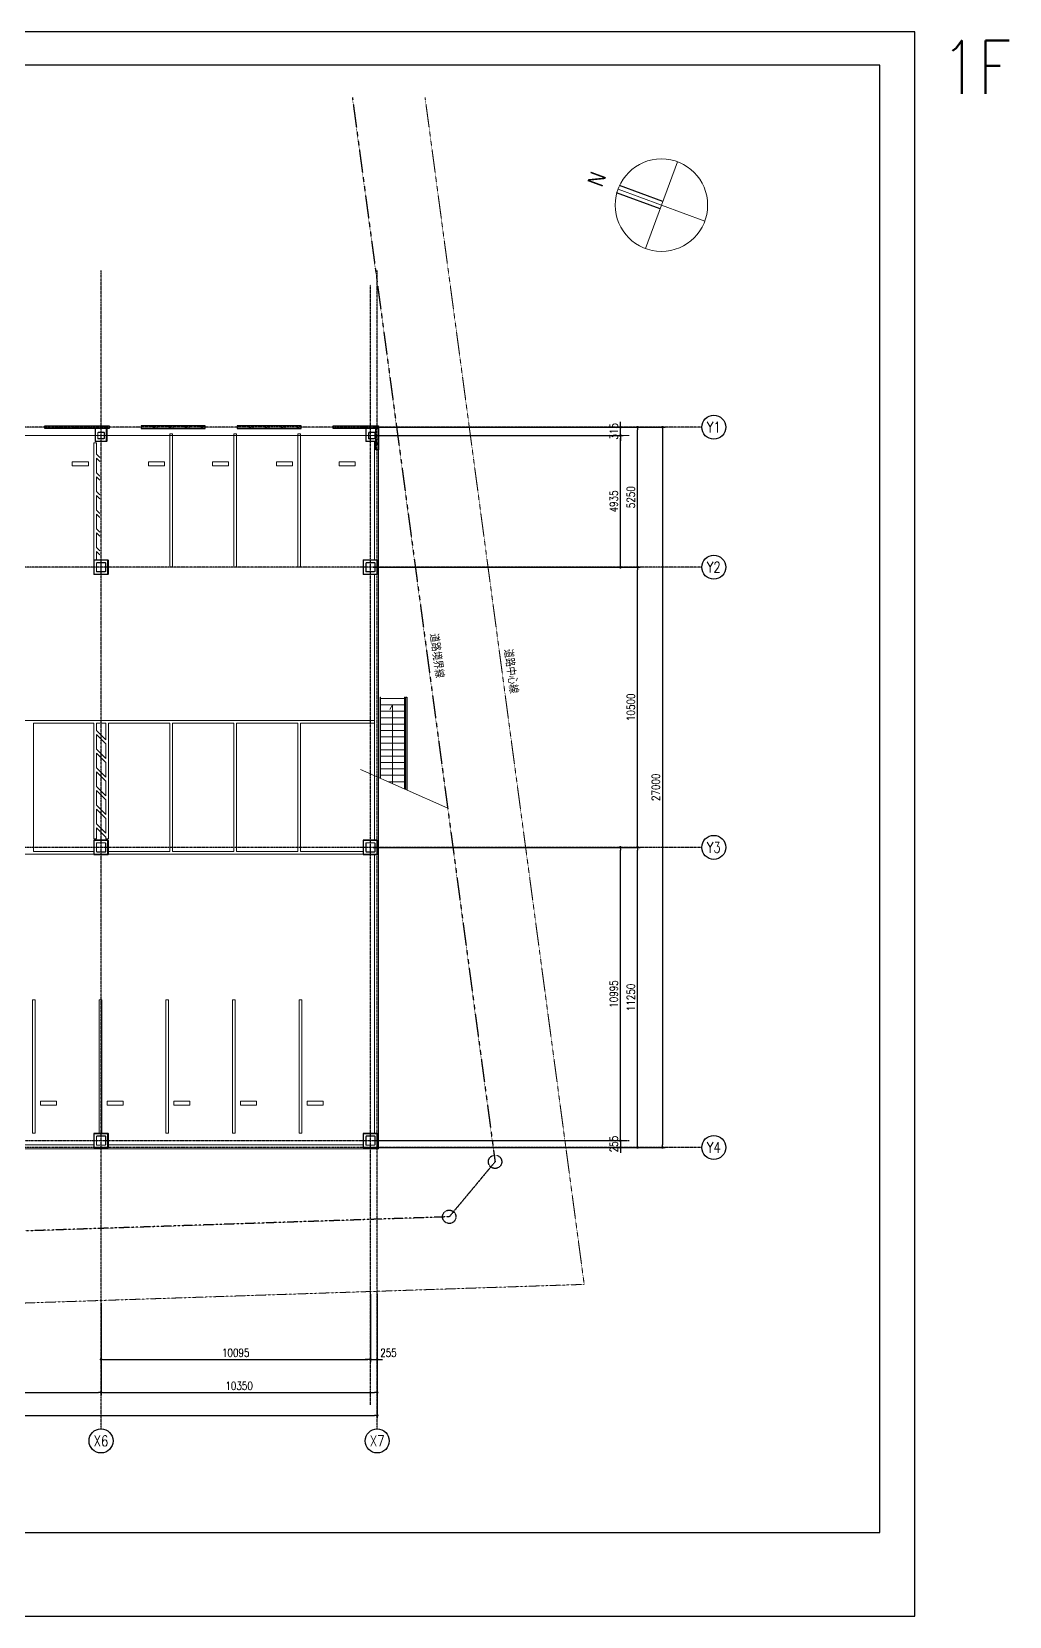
# Model space of a CAD drawing. Header units: millimetres. Extents: x 0 to 181737, y 0 to 59400.
# Drawn here: x 51002 to 87637, y 0 to 59400 of the extents above; entities that cross this region are included whole.
import ezdxf
from ezdxf.enums import TextEntityAlignment as Align

# ---------------------------------------------------------------- set-up
doc = ezdxf.new("R2010")
doc.units = ezdxf.units.MM
doc.header["$LTSCALE"] = 0.2
doc.linetypes.add('CENTER', pattern=[50.8, 31.75, -6.35, 6.35, -6.35])
doc.linetypes.add('PHANTOM', pattern=[63.5, 31.75, -6.35, 6.35, -6.35, 6.35, -6.35])
doc.layers.get('Defpoints').update_dxf_attribs({"color": 5})
for name, color, linetype in [('A_境界線', 9, 'PHANTOM'), ('A_寸法', 8, 'Continuous'), ('A_建築', 8, 'Continuous'), ('A_方位', 8, 'Continuous')]:
    doc.layers.add(name, color=color, linetype=linetype)
doc.layers.add('A_通芯', color=8, linetype='CENTER', plot=False)
doc.styles.add('Dim', font='simplex.shx', dxfattribs={"width": 0.8, "bigfont": 'extfont2.shx'})
doc.styles.get("Standard").update_dxf_attribs({"font": 'simplex.shx', "width": 0.8, "bigfont": 'extfont2.shx'})
doc.styles.add('STYLE1', font='arial.ttf')
doc.dimstyles.new('1-100', dxfattribs={"dimscale": 100, "dimtxt": 3, "dimasz": 1, "dimexe": 1, "dimexo": 1, "dimgap": 1, "dimtad": 1, "dimdec": 1, "dimrnd": 0.5, "dimdsep": 46, "dimtxsty": 'Dim', "dimblk": 'DOT', "dimcen": 2.5, "dimclrd": 256, "dimclre": 256, "dimclrt": 256, "dimadec": 0, "dimazin": 0, "dimtfac": 1, "dimtdec": 1, "dimtix": 1, "dimtmove": 2, "dimatfit": 3, "dimldrblk": 'OPEN30', "dimfxl": 1, "dimlwd": -1, "dimlwe": -1, "dimarcsym": 1})

# ---------------------------------------------------------------- blocks, each defined once
blk = doc.blocks.new('_Dot')
at = {"color": 0, "linetype": 'ByBlock', "lineweight": -2}
blk.add_line((-0.5, 0), (-1, 0), dxfattribs=at)
at = {"color": 0, "linetype": 'ByBlock', "const_width": 0.5}
blk.add_lwpolyline([(-0.25, 0, 1), (0.25, 0, 1)], format="xyb", close=True, dxfattribs=at)
blk = doc.blocks.new('*D6')
at = {"layer": 'A_寸法', "transparency": 16777216}
for p, q in [((45899, 11482), (45899, 8290)), ((53599, 11739), (53599, 8290)), ((45999, 8390), (53499, 8390))]:
    blk.add_line(p, q, dxfattribs=at)
at = {"layer": 'Defpoints', "color": 0, "transparency": 16777216}
for p in [(45899, 11582), (53599, 11839), (53599, 8390)]:
    blk.add_point(p, dxfattribs=at)
at = {"layer": 'A_寸法', "transparency": 16777216, "xscale": 100, "yscale": 100, "zscale": 100, "rotation": 180}
blk.add_blockref('_Dot', (45899, 8390), dxfattribs=at)
at = {"layer": 'A_寸法', "transparency": 16777216, "xscale": 100, "yscale": 100, "zscale": 100}
blk.add_blockref('_Dot', (53599, 8390), dxfattribs=at)
at = {"layer": 'A_寸法', "transparency": 16777216, "insert": (49749, 8640), "char_height": 300, "attachment_point": 5, "style": 'Dim'}
blk.add_mtext('7700', dxfattribs=at)
blk = doc.blocks.new('_Open30')
at = {"color": 0, "linetype": 'ByBlock', "lineweight": -2}
for p, q in [((-1, 0.27), (0, 0)), ((0, 0), (-1, -0.27)), ((0, 0), (-1, 0))]:
    blk.add_line(p, q, dxfattribs=at)
blk = doc.blocks.new('*D7')
at = {"layer": 'A_寸法', "transparency": 16777216}
for p, q in [((63949, 12083), (63949, 8290)), ((53599, 11739), (53599, 8290)), ((53699, 8390), (63849, 8390))]:
    blk.add_line(p, q, dxfattribs=at)
at = {"layer": 'Defpoints', "color": 0, "transparency": 16777216}
for p in [(63949, 12183), (53599, 11839), (63949, 8390)]:
    blk.add_point(p, dxfattribs=at)
at = {"layer": 'A_寸法', "transparency": 16777216, "xscale": 100, "yscale": 100, "zscale": 100, "rotation": 180}
blk.add_blockref('_Dot', (53599, 8390), dxfattribs=at)
at = {"layer": 'A_寸法', "transparency": 16777216, "xscale": 100, "yscale": 100, "zscale": 100}
blk.add_blockref('_Dot', (63949, 8390), dxfattribs=at)
at = {"layer": 'A_寸法', "transparency": 16777216, "insert": (58774, 8640), "char_height": 300, "attachment_point": 5, "style": 'Dim'}
blk.add_mtext('10350', dxfattribs=at)
blk = doc.blocks.new('*D10')
at = {"layer": 'A_寸法', "transparency": 16777216}
for p, q in [((63949, 12083), (63949, 7431)), ((15749, 11397), (15749, 7431)), ((15849, 7531), (63849, 7531))]:
    blk.add_line(p, q, dxfattribs=at)
at = {"layer": 'Defpoints', "color": 0, "transparency": 16777216}
for p in [(63949, 12183), (15749, 11497), (63949, 7531)]:
    blk.add_point(p, dxfattribs=at)
at = {"layer": 'A_寸法', "transparency": 16777216, "xscale": 100, "yscale": 100, "zscale": 100, "rotation": 180}
blk.add_blockref('_Dot', (15749, 7531), dxfattribs=at)
at = {"layer": 'A_寸法', "transparency": 16777216, "xscale": 100, "yscale": 100, "zscale": 100}
blk.add_blockref('_Dot', (63949, 7531), dxfattribs=at)
at = {"layer": 'A_寸法', "transparency": 16777216, "insert": (39849, 7781), "char_height": 300, "attachment_point": 5, "style": 'Dim'}
blk.add_mtext('48200', dxfattribs=at)
blk = doc.blocks.new('*D11')
at = {"layer": 'A_寸法', "transparency": 16777216}
for p, q in [((63694, 12075), (63694, 9528)), ((53599, 11739), (53599, 9528)), ((53699, 9628), (63594, 9628))]:
    blk.add_line(p, q, dxfattribs=at)
at = {"layer": 'Defpoints', "color": 0, "transparency": 16777216}
for p in [(63694, 12175), (53599, 11839), (63694, 9628)]:
    blk.add_point(p, dxfattribs=at)
at = {"layer": 'A_寸法', "transparency": 16777216, "xscale": 100, "yscale": 100, "zscale": 100, "rotation": 180}
blk.add_blockref('_Dot', (53599, 9628), dxfattribs=at)
at = {"layer": 'A_寸法', "transparency": 16777216, "xscale": 100, "yscale": 100, "zscale": 100}
blk.add_blockref('_Dot', (63694, 9628), dxfattribs=at)
at = {"layer": 'A_寸法', "transparency": 16777216, "insert": (58647, 9878), "char_height": 300, "attachment_point": 5, "style": 'Dim'}
blk.add_mtext('10095', dxfattribs=at)
blk = doc.blocks.new('*D12')
at = {"layer": 'A_寸法', "transparency": 16777216}
for p, q in [((63694, 12075), (63694, 9528)), ((63949, 12083), (63949, 9528)), ((63594, 9628), (63494, 9628)), ((63694, 9628), (63949, 9628)), ((64049, 9628), (64149, 9628))]:
    blk.add_line(p, q, dxfattribs=at)
at = {"layer": 'Defpoints', "color": 0, "transparency": 16777216}
for p in [(63694, 12175), (63949, 12183), (63949, 9628)]:
    blk.add_point(p, dxfattribs=at)
at = {"layer": 'A_寸法', "transparency": 16777216, "xscale": 100, "yscale": 100, "zscale": 100}
blk.add_blockref('_Dot', (63694, 9628), dxfattribs=at)
at = {"layer": 'A_寸法', "transparency": 16777216, "xscale": 100, "yscale": 100, "zscale": 100, "rotation": 180}
blk.add_blockref('_Dot', (63949, 9628), dxfattribs=at)
at = {"layer": 'A_寸法', "transparency": 16777216, "insert": (64372, 9878), "char_height": 300, "attachment_point": 5, "style": 'Dim'}
blk.add_mtext('255', dxfattribs=at)
blk = doc.blocks.new('*D13')
at = {"layer": 'A_寸法', "transparency": 16777216}
for p, q in [((64049, 44575), (74740, 44575)), ((74640, 44475), (74640, 17675)), ((63794, 17575), (74740, 17575))]:
    blk.add_line(p, q, dxfattribs=at)
at = {"layer": 'Defpoints', "color": 0, "transparency": 16777216}
for p in [(63949, 44575), (63694, 17575), (74640, 17575)]:
    blk.add_point(p, dxfattribs=at)
at = {"layer": 'A_寸法', "transparency": 16777216, "xscale": 100, "yscale": 100, "zscale": 100}
for p, rotation in [((74640, 44575), 90), ((74640, 17575), 270)]:
    blk.add_blockref('_Dot', p, dxfattribs=dict(at, rotation=rotation))
at = {"layer": 'A_寸法', "transparency": 16777216, "insert": (74390, 31075), "char_height": 300, "attachment_point": 5, "rotation": 90, "style": 'Dim'}
blk.add_mtext('27000', dxfattribs=at)
blk = doc.blocks.new('*D14')
at = {"layer": 'A_寸法', "transparency": 16777216}
for p, q in [((63794, 28825), (73804, 28825)), ((73704, 17675), (73704, 28725)), ((63794, 17575), (73804, 17575))]:
    blk.add_line(p, q, dxfattribs=at)
at = {"layer": 'Defpoints', "color": 0, "transparency": 16777216}
for p in [(63694, 28825), (73704, 28825), (63694, 17575)]:
    blk.add_point(p, dxfattribs=at)
at = {"layer": 'A_寸法', "transparency": 16777216, "xscale": 100, "yscale": 100, "zscale": 100}
for p, rotation in [((73704, 28825), 90), ((73704, 17575), 270)]:
    blk.add_blockref('_Dot', p, dxfattribs=dict(at, rotation=rotation))
at = {"layer": 'A_寸法', "transparency": 16777216, "insert": (73454, 23200), "char_height": 300, "attachment_point": 5, "rotation": 90, "style": 'Dim'}
blk.add_mtext('11250', dxfattribs=at)
blk = doc.blocks.new('*D15')
at = {"layer": 'A_寸法', "transparency": 16777216}
for p, q in [((63794, 39325), (73804, 39325)), ((73704, 28925), (73704, 39225)), ((63794, 28825), (73804, 28825))]:
    blk.add_line(p, q, dxfattribs=at)
at = {"layer": 'Defpoints', "color": 0, "transparency": 16777216}
for p in [(63694, 39325), (73704, 39325), (63694, 28825)]:
    blk.add_point(p, dxfattribs=at)
at = {"layer": 'A_寸法', "transparency": 16777216, "xscale": 100, "yscale": 100, "zscale": 100}
for p, rotation in [((73704, 39325), 90), ((73704, 28825), 270)]:
    blk.add_blockref('_Dot', p, dxfattribs=dict(at, rotation=rotation))
at = {"layer": 'A_寸法', "transparency": 16777216, "insert": (73454, 34075), "char_height": 300, "attachment_point": 5, "rotation": 90, "style": 'Dim'}
blk.add_mtext('10500', dxfattribs=at)
blk = doc.blocks.new('*D16')
at = {"layer": 'A_寸法', "transparency": 16777216}
for p, q in [((63794, 44575), (73804, 44575)), ((73704, 39425), (73704, 44475)), ((63794, 39325), (73804, 39325))]:
    blk.add_line(p, q, dxfattribs=at)
at = {"layer": 'Defpoints', "color": 0, "transparency": 16777216}
for p in [(63694, 44575), (73704, 44575), (63694, 39325)]:
    blk.add_point(p, dxfattribs=at)
at = {"layer": 'A_寸法', "transparency": 16777216, "xscale": 100, "yscale": 100, "zscale": 100}
for p, rotation in [((73704, 44575), 90), ((73704, 39325), 270)]:
    blk.add_blockref('_Dot', p, dxfattribs=dict(at, rotation=rotation))
at = {"layer": 'A_寸法', "transparency": 16777216, "insert": (73454, 41950), "char_height": 300, "attachment_point": 5, "rotation": 90, "style": 'Dim'}
blk.add_mtext('5250', dxfattribs=at)
blk = doc.blocks.new('*D17')
at = {"layer": 'A_寸法', "transparency": 16777216}
for p, q in [((63794, 17830), (73165, 17830)), ((73065, 17930), (73065, 18030)), ((73065, 17830), (73065, 17575)), ((63794, 17575), (73165, 17575)), ((73065, 17475), (73065, 17375))]:
    blk.add_line(p, q, dxfattribs=at)
at = {"layer": 'Defpoints', "color": 0, "transparency": 16777216}
for p in [(63694, 17830), (63694, 17575), (73065, 17575)]:
    blk.add_point(p, dxfattribs=at)
at = {"layer": 'A_寸法', "transparency": 16777216, "xscale": 100, "yscale": 100, "zscale": 100}
for p, rotation in [((73065, 17830), 270), ((73065, 17575), 90)]:
    blk.add_blockref('_Dot', p, dxfattribs=dict(at, rotation=rotation))
at = {"layer": 'A_寸法', "transparency": 16777216, "insert": (72815, 17702), "char_height": 300, "attachment_point": 5, "rotation": 90, "style": 'Dim'}
blk.add_mtext('255', dxfattribs=at)
blk = doc.blocks.new('*D18')
at = {"layer": 'A_寸法', "transparency": 16777216}
for p, q in [((63794, 28825), (73165, 28825)), ((73065, 17930), (73065, 28725)), ((63794, 17830), (73165, 17830))]:
    blk.add_line(p, q, dxfattribs=at)
at = {"layer": 'Defpoints', "color": 0, "transparency": 16777216}
for p in [(63694, 28825), (73065, 28825), (63694, 17830)]:
    blk.add_point(p, dxfattribs=at)
at = {"layer": 'A_寸法', "transparency": 16777216, "xscale": 100, "yscale": 100, "zscale": 100}
for p, rotation in [((73065, 28825), 90), ((73065, 17830), 270)]:
    blk.add_blockref('_Dot', p, dxfattribs=dict(at, rotation=rotation))
at = {"layer": 'A_寸法', "transparency": 16777216, "insert": (72815, 23327), "char_height": 300, "attachment_point": 5, "rotation": 90, "style": 'Dim'}
blk.add_mtext('10995', dxfattribs=at)
blk = doc.blocks.new('*D19')
at = {"layer": 'A_寸法', "transparency": 16777216}
for p, q in [((63844, 44260), (73165, 44260)), ((73065, 39425), (73065, 44160)), ((63794, 39325), (73165, 39325))]:
    blk.add_line(p, q, dxfattribs=at)
at = {"layer": 'Defpoints', "color": 0, "transparency": 16777216}
for p in [(63744, 44260), (73065, 44260), (63694, 39325)]:
    blk.add_point(p, dxfattribs=at)
at = {"layer": 'A_寸法', "transparency": 16777216, "xscale": 100, "yscale": 100, "zscale": 100}
for p, rotation in [((73065, 44260), 90), ((73065, 39325), 270)]:
    blk.add_blockref('_Dot', p, dxfattribs=dict(at, rotation=rotation))
at = {"layer": 'A_寸法', "transparency": 16777216, "insert": (72815, 41792), "char_height": 300, "attachment_point": 5, "rotation": 90, "style": 'Dim'}
blk.add_mtext('4935', dxfattribs=at)
blk = doc.blocks.new('*D20')
at = {"layer": 'A_寸法', "transparency": 16777216}
for p, q in [((63844, 44575), (73165, 44575)), ((73065, 44675), (73065, 44775)), ((73065, 44260), (73065, 44575)), ((63844, 44260), (73165, 44260)), ((73065, 44160), (73065, 44060))]:
    blk.add_line(p, q, dxfattribs=at)
at = {"layer": 'Defpoints', "color": 0, "transparency": 16777216}
for p in [(63744, 44575), (73065, 44575), (63744, 44260)]:
    blk.add_point(p, dxfattribs=at)
at = {"layer": 'A_寸法', "transparency": 16777216, "xscale": 100, "yscale": 100, "zscale": 100}
for p, rotation in [((73065, 44575), 270), ((73065, 44260), 90)]:
    blk.add_blockref('_Dot', p, dxfattribs=dict(at, rotation=rotation))
at = {"layer": 'A_寸法', "transparency": 16777216, "insert": (72815, 44417), "char_height": 300, "attachment_point": 5, "rotation": 90, "style": 'Dim'}
blk.add_mtext('315', dxfattribs=at)

msp = doc.modelspace()

# ---------------------------------------------------------------- linework, layer by layer
at = {"layer": 'A_境界線', "lineweight": 25}
for p, q in [((63018.97, 56935.09), (68366.62, 17038.53)), ((68366.62, 17038.49), (66648.73, 14974.85)), ((66648.73, 14974.88), (30386.69, 13766.87))]:
    msp.add_line(p, q, dxfattribs=at)
at = {"layer": 'A_境界線', "lineweight": 13}
msp.add_lwpolyline([(65743.08, 56935.09), (71706.86, 12441.9), (30432.27, 11066.88), (20129.15, 11063.67), (10031.95, 12063.2)], dxfattribs=at)
at = {"layer": 'A_境界線', "lineweight": 25}
for centre, radius in [((68366.55, 17038.46), 250.05), ((66648.64, 14974.79), 250.1)]:
    msp.add_circle(centre, radius, dxfattribs=at)
at = {"layer": 'A_寸法'}
for centre in [(76562.63, 44574.86), (76562.63, 39324.86), (76562.63, 28824.86), (76562.63, 17574.86), (53599.03, 6573.75), (63949.03, 6573.75)]:
    msp.add_circle(centre, 450, dxfattribs=at)
at = {"layer": 'A_建築', "lineweight": 13}
for p, q in [((51886.47, 44624.85), (51986.49, 44524.84)), ((51930.78, 44624.85), (52030.79, 44524.84)), ((52486.48, 44624.85), (52586.45, 44524.84)), ((52530.78, 44624.85), (52630.8, 44524.84)), ((53086.48, 44624.85), (53186.46, 44524.84)), ((53130.79, 44624.85), (53230.8, 44524.84)), ((53686.48, 44624.85), (53786.46, 44524.84)), ((53730.79, 44624.85), (53830.81, 44524.84)), ((55486.46, 44624.85), (55586.47, 44524.84)), ((55530.81, 44624.85), (55630.78, 44524.84)), ((56086.47, 44624.85), (56186.48, 44524.84)), ((56130.81, 44624.85), (56230.79, 44524.84)), ((56686.47, 44624.85), (56786.48, 44524.84)), ((56730.78, 44624.85), (56830.79, 44524.84)), ((57286.47, 44624.85), (57386.45, 44524.84)), ((57330.78, 44624.85), (57430.8, 44524.84)), ((59086.45, 44624.85), (59186.46, 44524.84)), ((59130.8, 44624.85), (59230.81, 44524.84)), ((59686.45, 44624.85), (59786.47, 44524.84)), ((59730.8, 44624.85), (59830.78, 44524.84)), ((60286.46, 44624.85), (60386.47, 44524.84)), ((60330.8, 44624.85), (60430.78, 44524.84)), ((60886.46, 44624.85), (60986.48, 44524.84)), ((60930.81, 44624.85), (61030.79, 44524.84)), ((62686.48, 44624.85), (62786.45, 44524.84)), ((62730.78, 44624.85), (62830.8, 44524.84)), ((63286.48, 44624.85), (63386.46, 44524.84)), ((63330.79, 44624.85), (63430.8, 44524.84)), ((63886.45, 44624.85), (63999.02, 44512.28)), ((63930.79, 44624.85), (63999.02, 44556.62)), ((10555.19, 44259.83), (73397.26, 44259.83)), ((63849.02, 44034.86), (63849.02, 39599.85)), ((63899.04, 44056.6), (63999.02, 43956.62)), ((63899.04, 44012.29), (63999.02, 43912.27)), ((53224.03, 39324.86), (53324.04, 39324.86)), ((53974.03, 39324.86), (53874.02, 39324.86)), ((63849.02, 39049.83), (63849.02, 29099.85)), ((64074.02, 34404.85), (64974.03, 34404.85)), ((64074.02, 34164.85), (64974.03, 34164.85)), ((64074.02, 33924.86), (64974.03, 33924.86)), ((27724.03, 33574.87), (63849.02, 33574.87)), ((64074.02, 33684.87), (64974.03, 33684.87)), ((64074.02, 33444.87), (64974.03, 33444.87)), ((64074.02, 33204.84), (64974.03, 33204.84)), ((64074.02, 32964.85), (64974.03, 32964.85)), ((64074.02, 32724.85), (64974.03, 32724.85)), ((64074.02, 32484.86), (64974.03, 32484.86)), ((64074.02, 32244.86), (64974.03, 32244.86)), ((63328.71, 31741.48), (66590.45, 30289.56)), ((64074.02, 32004.87), (64974.03, 32004.87)), ((64074.02, 31764.84), (64974.03, 31764.84)), ((64074.02, 31524.84), (64974.03, 31524.84)), ((64354.51, 31284.85), (64974.03, 31284.85)), ((46174.05, 28574.85), (53324.04, 28574.85)), ((53874.06, 28574.85), (63419.02, 28574.85)), ((63849.02, 28549.87), (63849.02, 18104.87)), ((53324.04, 17674.87), (46174.05, 17674.87)), ((63434.05, 17674.87), (53874.06, 17674.87))]:
    msp.add_line(p, q, dxfattribs=at)
at = {"layer": 'A_建築', "lineweight": 25}
for p, q in [((52099.06, 44524.84), (52099.06, 44624.85)), ((52699.03, 44524.84), (52699.03, 44624.85)), ((53299.03, 44524.84), (53299.03, 44624.85)), ((53899.03, 44524.84), (53899.03, 44624.85)), ((55699.05, 44524.84), (55699.05, 44624.85)), ((56299.05, 44524.84), (56299.05, 44624.85)), ((56899.06, 44524.84), (56899.06, 44624.85)), ((59299.04, 44524.84), (59299.04, 44624.85)), ((59899.04, 44524.84), (59899.04, 44624.85)), ((60499.04, 44524.84), (60499.04, 44624.85)), ((62899.03, 44524.84), (62899.03, 44624.85)), ((63449.04, 44524.84), (63449.04, 44624.85)), ((53390.05, 44050.84), (53390.05, 44524.84)), ((63529.05, 44050.84), (63899.04, 44050.84)), ((63535.05, 44050.84), (63535.05, 44524.84)), ((63999.02, 44124.86), (63899.04, 44124.86)), ((53340.06, 39065.85), (53340.06, 39583.84)), ((63435.04, 39065.85), (63435.04, 39583.84)), ((53340.06, 28565.85), (53340.06, 29083.87)), ((63435.04, 28565.85), (63435.04, 29083.87)), ((53340.06, 17570.87), (53340.06, 18088.85)), ((63435.04, 17570.87), (63435.04, 18088.85))]:
    msp.add_line(p, q, dxfattribs=at)
for points in [[(51499.05, 44624.85), (53899.03, 44624.85), (53899.03, 44524.84), (51499.05, 44524.84)], [(55099.04, 44524.84), (57499.02, 44524.84), (57499.02, 44624.85), (55099.04, 44624.85)], [(61099.05, 44624.85), (58699.03, 44624.85), (58699.03, 44524.84), (61099.05, 44524.84)], [(53334.02, 39589.87), (53334.02, 39059.86), (53864.04, 39059.86), (53864.04, 39589.87)], [(63429.04, 39589.87), (63429.04, 39059.86), (63959.05, 39059.86), (63959.05, 39589.87)], [(53334.02, 29089.87), (53334.02, 28559.85), (53864.04, 28559.85), (53864.04, 29089.87)], [(63429.04, 29089.87), (63429.04, 28559.85), (63959.05, 28559.85), (63959.05, 29089.87)], [(53334.02, 18094.85), (53334.02, 17564.87), (53864.04, 17564.87), (53864.04, 18094.85)], [(63429.04, 18094.85), (63429.04, 17564.87), (63959.05, 17564.87), (63959.05, 18094.85)]]:
    msp.add_lwpolyline(points, close=True, dxfattribs=at)
for points in [[(63999.02, 44524.84), (62299.02, 44524.84), (62299.02, 44624.85), (63999.02, 44624.85), (63999.02, 43724.84), (63899.04, 43724.84), (63899.04, 44524.84)], [(53384.05, 44524.84), (53384.05, 44044.85), (53814.05, 44044.85), (53814.05, 44524.84)], [(53384.05, 44050.84), (53808.05, 44050.84), (53808.05, 44524.84)], [(63529.05, 44524.84), (63529.05, 44044.85), (63899.04, 44044.85)], [(53334.02, 39065.85), (53858.04, 39065.85), (53858.04, 39583.84), (53334.02, 39583.84)], [(63429.04, 39065.85), (63953.02, 39065.85), (63953.02, 39583.84), (63429.04, 39583.84)], [(65006.02, 30994.83), (65006.02, 34454.84), (65056.05, 34454.84), (65056.05, 30972.57)], [(53334.02, 28565.85), (53858.04, 28565.85), (53858.04, 29083.87), (53334.02, 29083.87)], [(63429.04, 28565.85), (63953.02, 28565.85), (63953.02, 29083.87), (63429.04, 29083.87)], [(53334.02, 17570.87), (53858.04, 17570.87), (53858.04, 18088.85), (53334.02, 18088.85)], [(63429.04, 17570.87), (63953.02, 17570.87), (63953.02, 18088.85), (63429.04, 18088.85)]]:
    msp.add_lwpolyline(points, dxfattribs=at)
at = {"layer": 'A_建築', "lineweight": 13}
for points in [[(53324.04, 39584.86), (53324.04, 43985.87), (53424.02, 43985.87), (53424.02, 43560.73), (53549.03, 43435.73)], [(53374.03, 44524.84), (53374.03, 44049.86), (53389.02, 44034.86), (53809.04, 44034.86), (53824.03, 44049.86), (53824.03, 44524.84)], [(63519.03, 44524.84), (63519.03, 44049.86), (63534.03, 44034.86), (63899.04, 44034.86)], [(63999.02, 43724.84), (63999.02, 17524.87), (20929.04, 17524.87)], [(53549.03, 42735.74), (53424.02, 42860.75), (53424.02, 43419.3), (53549.03, 43294.3)], [(53549.03, 42035.74), (53424.02, 42160.73), (53424.02, 42719.32), (53549.03, 42594.31)], [(53549.03, 41335.74), (53424.02, 41460.75), (53424.02, 42019.31), (53549.03, 41894.31)], [(53549.03, 40635.74), (53424.02, 40760.74), (53424.02, 41319.32), (53549.03, 41194.31)], [(53549.03, 39935.74), (53424.02, 40060.75), (53424.02, 40619.31), (53549.03, 40494.31)], [(53549.03, 39794.32), (53424.02, 39919.33), (53424.02, 39599.85)], [(64062.02, 31415.06), (64062.02, 34454.84), (64074.02, 34454.84), (64074.02, 31409.7)], [(64974.03, 31009.08), (64974.03, 34454.84), (64986.02, 34454.84), (64986.02, 31003.76)], [(64524.02, 31209.39), (64524.02, 34164.85), (64420.98, 33986.84)], [(53324.04, 28674.86), (51074.03, 28674.86), (51074.03, 33474.86), (53324.04, 33474.86), (53324.04, 29149.84), (53424.02, 29149.84), (53424.02, 29559.31), (53774.05, 29209.32), (53774.05, 29149.84), (53874.06, 29149.84), (53874.06, 33474.86), (56174.03, 33474.86), (56174.03, 28674.86), (53874.06, 28674.86)], [(63419.02, 28674.86), (61074.03, 28674.86), (61074.03, 33474.86), (63849.02, 33474.86)]]:
    msp.add_lwpolyline(points, dxfattribs=at)
for points in [[(53491.05, 44134.84), (53707.05, 44134.84), (53724.06, 44151.85), (53724.06, 44367.85), (53707.05, 44384.86), (53491.05, 44384.86), (53474.04, 44367.85), (53474.04, 44151.85)], [(53491.05, 44146.84), (53707.05, 44146.84), (53712.02, 44151.85), (53712.02, 44367.85), (53707.05, 44372.86), (53491.05, 44372.86), (53486.04, 44367.85), (53486.04, 44151.85)], [(56174.02, 39324.86), (56174.02, 44324.84), (56274.03, 44324.84), (56274.03, 39324.86)], [(58574.04, 39324.86), (58574.04, 44324.84), (58674.05, 44324.84), (58674.05, 39324.86)], [(61074.03, 39324.86), (60974.02, 39324.86), (60974.02, 44324.84), (61074.03, 44324.84)], [(63636.05, 44134.84), (63852.06, 44134.84), (63869.02, 44151.85), (63869.02, 44367.85), (63852.06, 44384.86), (63636.05, 44384.86), (63619.04, 44367.85), (63619.04, 44151.85)], [(63636.05, 44146.84), (63852.06, 44146.84), (63857.03, 44151.85), (63857.03, 44367.85), (63852.06, 44372.86), (63636.05, 44372.86), (63631.04, 44367.85), (63631.04, 44151.85)], [(53124.05, 43274.84), (52524.05, 43274.84), (52524.05, 43124.84), (53124.05, 43124.84)], [(55974.03, 43274.84), (55374.03, 43274.84), (55374.03, 43124.84), (55974.03, 43124.84)], [(55974.03, 43274.84), (55374.03, 43274.84), (55374.03, 43124.84), (55974.03, 43124.84)], [(58374.05, 43274.84), (57774.04, 43274.84), (57774.04, 43124.84), (58374.05, 43124.84)], [(60774.02, 43274.84), (60174.02, 43274.84), (60174.02, 43124.84), (60774.02, 43124.84)], [(63129.03, 43274.84), (62529.02, 43274.84), (62529.02, 43124.84), (63129.03, 43124.84)], [(53874.06, 39584.86), (53874.06, 39064.86), (53859.03, 39049.83), (53339.03, 39049.83), (53324.04, 39064.86), (53324.04, 39584.86), (53339.03, 39599.85), (53859.03, 39599.85)], [(53757.04, 39149.85), (53441.06, 39149.85), (53424.05, 39166.85), (53424.05, 39482.84), (53441.06, 39499.84), (53757.04, 39499.84), (53774.05, 39482.84), (53774.05, 39166.85)], [(53757.04, 39161.84), (53441.06, 39161.84), (53436.05, 39166.85), (53436.05, 39482.84), (53441.06, 39487.84), (53757.04, 39487.84), (53762.05, 39482.84), (53762.05, 39166.85)], [(63969.03, 39584.86), (63969.03, 39064.86), (63954.04, 39049.83), (63434.05, 39049.83), (63419.02, 39064.86), (63419.02, 39584.86), (63434.05, 39599.85), (63954.04, 39599.85)], [(63852.06, 39149.85), (63536.04, 39149.85), (63519.03, 39166.85), (63519.03, 39482.84), (63536.04, 39499.84), (63852.06, 39499.84), (63869.02, 39482.84), (63869.02, 39166.85)], [(63852.06, 39161.84), (63536.04, 39161.84), (63531.02, 39166.85), (63531.02, 39482.84), (63536.04, 39487.84), (63852.06, 39487.84), (63857.03, 39482.84), (63857.03, 39166.85)], [(53424.02, 33200.75), (53424.02, 33474.86), (53774.05, 33474.86), (53774.05, 32850.72)], [(56274.04, 28674.86), (58574.04, 28674.86), (58574.04, 33474.86), (56274.04, 33474.86)], [(60974.02, 28674.86), (60974.02, 33474.86), (58674.05, 33474.86), (58674.05, 28674.86)], [(53424.02, 33059.32), (53424.02, 32500.73), (53774.05, 32150.74), (53774.05, 32709.29)], [(53424.02, 31800.75), (53774.05, 31450.72), (53774.05, 32009.31), (53424.02, 32359.3)], [(53424.02, 31100.73), (53774.05, 30750.74), (53774.05, 31309.3), (53424.02, 31659.32)], [(53424.02, 30400.75), (53774.05, 30050.73), (53774.05, 30609.31), (53424.02, 30959.31)], [(53424.02, 29700.74), (53774.05, 29350.75), (53774.05, 29909.3), (53424.02, 30259.32)], [(53874.06, 29084.86), (53874.06, 28564.86), (53859.03, 28549.87), (53339.03, 28549.87), (53324.04, 28564.86), (53324.04, 29084.86), (53339.03, 29099.85), (53859.03, 29099.85)], [(53757.04, 28649.85), (53441.06, 28649.85), (53424.05, 28666.85), (53424.05, 28982.87), (53441.06, 28999.87), (53757.04, 28999.87), (53774.05, 28982.87), (53774.05, 28666.85)], [(53757.04, 28661.84), (53441.06, 28661.84), (53436.05, 28666.85), (53436.05, 28982.87), (53441.06, 28987.84), (53757.04, 28987.84), (53762.05, 28982.87), (53762.05, 28666.85)], [(63969.03, 29084.86), (63969.03, 28564.86), (63954.04, 28549.87), (63434.05, 28549.87), (63419.02, 28564.86), (63419.02, 29084.86), (63434.05, 29099.85), (63954.04, 29099.85)], [(63852.06, 28649.85), (63536.04, 28649.85), (63519.03, 28666.85), (63519.03, 28982.87), (63536.04, 28999.87), (63852.06, 28999.87), (63869.02, 28982.87), (63869.02, 28666.85)], [(63852.06, 28661.84), (63536.04, 28661.84), (63531.02, 28666.85), (63531.02, 28982.87), (63536.04, 28987.84), (63852.06, 28987.84), (63857.03, 28982.87), (63857.03, 28666.85)], [(51029.05, 18104.87), (51029.05, 23104.85), (51129.02, 23104.85), (51129.02, 18104.87)], [(53529.04, 18104.87), (53529.04, 23104.85), (53629.02, 23104.85), (53629.02, 18104.87)], [(56029.04, 18104.87), (56029.04, 23104.85), (56129.05, 23104.85), (56129.05, 18104.87)], [(58529.03, 18104.87), (58529.03, 23104.85), (58629.04, 23104.85), (58629.04, 18104.87)], [(61029.02, 18104.87), (61029.02, 23104.85), (61129.03, 23104.85), (61129.03, 18104.87)], [(51329.05, 19154.87), (51929.02, 19154.87), (51929.02, 19304.88), (51329.05, 19304.88)], [(53829.04, 19154.87), (54429.05, 19154.87), (54429.05, 19304.88), (53829.04, 19304.88)], [(56329.03, 19154.87), (56929.04, 19154.87), (56929.04, 19304.88), (56329.03, 19304.88)], [(58829.03, 19154.87), (59429.03, 19154.87), (59429.03, 19304.88), (58829.03, 19304.88)], [(61329.02, 19154.87), (61929.03, 19154.87), (61929.03, 19304.88), (61329.02, 19304.88)], [(53874.06, 18089.87), (53874.06, 17569.84), (53859.03, 17554.85), (53339.03, 17554.85), (53324.04, 17569.84), (53324.04, 18089.87), (53339.03, 18104.87), (53859.03, 18104.87)], [(53757.04, 17654.86), (53441.06, 17654.86), (53424.05, 17671.87), (53424.05, 17987.85), (53441.06, 18004.85), (53757.04, 18004.85), (53774.05, 17987.85), (53774.05, 17671.87)], [(53757.04, 17666.86), (53441.06, 17666.86), (53436.05, 17671.87), (53436.05, 17987.85), (53441.06, 17992.86), (53757.04, 17992.86), (53762.05, 17987.85), (53762.05, 17671.87)], [(63969.03, 18089.87), (63969.03, 17569.84), (63954.04, 17554.85), (63434.05, 17554.85), (63419.02, 17569.84), (63419.02, 18089.87), (63434.05, 18104.87), (63954.04, 18104.87)], [(63852.06, 17654.86), (63536.04, 17654.86), (63519.03, 17671.87), (63519.03, 17987.85), (63536.04, 18004.85), (63852.06, 18004.85), (63869.02, 17987.85), (63869.02, 17671.87)], [(63852.06, 17666.86), (63536.04, 17666.86), (63531.02, 17671.87), (63531.02, 17987.85), (63536.04, 17992.86), (63852.06, 17992.86), (63857.03, 17987.85), (63857.03, 17671.87)]]:
    msp.add_lwpolyline(points, close=True, dxfattribs=at)
at = {"layer": 'A_方位', "lineweight": 13}
for p, q in [((74002.92, 51273.72), (75197.04, 54526.24)), ((76226.27, 52302.95), (72973.75, 53497.07))]:
    msp.add_line(p, q, dxfattribs=at)
at = {"layer": 'A_方位', "lineweight": 25}
for p, q in [((74651.68, 53040.82), (73025.45, 53637.88)), ((74548.28, 52759.2), (72922.05, 53356.26))]:
    msp.add_line(p, q, dxfattribs=at)
at = {"layer": 'A_方位', "lineweight": 13}
msp.add_circle((74599.37, 52899.34), 1733.05, dxfattribs=at)
at = {"layer": 'A_通芯'}
for p, q in [((53599.03, 7025.56), (53599.03, 50448.4)), ((63694.05, 7924.66), (63694.05, 49914.89)), ((63949.03, 7025.56), (63949.03, 50448.4)), ((76110.81, 44574.86), (9707.29, 44574.86)), ((76110.81, 39324.86), (9707.29, 39324.86)), ((76110.81, 28824.86), (9707.29, 28824.86)), ((10555.19, 17829.88), (73397.26, 17829.88)), ((76110.81, 17574.86), (9707.29, 17574.86))]:
    msp.add_line(p, q, dxfattribs=at)
at = {"layer": 'Defpoints'}
for points in [[(0, 0), (84100, 0), (84100, 59400), (0, 59400)], [(1315, 3138.54), (82785, 3138.54), (82785, 58150), (1315, 58150)]]:
    msp.add_lwpolyline(points, close=True, dxfattribs=at)

# ---------------------------------------------------------------- texts
at = {"layer": 'A_境界線', "width": 0.8}
for s, p in [('道路境界線', (65910.94, 36818.83)), ('道路中心線', (68690.47, 36239.43))]:
    msp.add_text(s, height=300, rotation=277.6439014, dxfattribs=at).set_placement(p)
at = {"layer": 'A_寸法', "width": 0.8}
for s, p in [('Y1', (76562.63, 44574.86)), ('Y2', (76562.63, 39324.86)), ('Y3', (76562.63, 28824.86)), ('Y4', (76562.63, 17574.86)), ('X6', (53599.03, 6573.75)), ('X7', (63949.03, 6573.75))]:
    msp.add_text(s, height=400, dxfattribs=at).set_placement(p, align=Align.MIDDLE)
at = {"layer": 'A_方位', "style": 'STYLE1', "width": 0.8}
msp.add_text('N', height=600, rotation=69.8260551, dxfattribs=at).set_placement((71809.04, 53750.31), align=Align.TOP_LEFT)
at = {"layer": 'Defpoints', "width": 0.8}
msp.add_text('1F', height=2000, dxfattribs=at).set_placement((85100, 57066.67))

# ---------------------------------------------------------------- dimensions: what is measured, and where the dimension line sits
at = {"layer": 'A_寸法'}
for base, p1, p2, picture, middle in [((73704.31, 44574.86), (63694.03, 39324.84), (63694.03, 44574.86), '*D16', (73454.31, 41949.85)), ((74640.2, 17574.86), (63949.03, 44574.86), (63694.05, 17574.86), '*D13', (74390.2, 31074.86)), ((73065.14, 44574.86), (63744.03, 44259.85), (63744.03, 44574.86), '*D20', (72815.14, 44417.36)), ((73065.14, 44259.85), (63694.05, 39324.86), (63744.03, 44259.85), '*D19', (72815.14, 41792.36)), ((73704.31, 39324.86), (63694.05, 28824.86), (63694.05, 39324.86), '*D15', (73454.31, 34074.86)), ((73704.31, 28824.86), (63694.05, 17574.86), (63694.03, 28824.86), '*D14', (73454.31, 23199.86)), ((73065.14, 28824.86), (63694.05, 17829.88), (63694.05, 28824.86), '*D18', (72815.14, 23327.37)), ((73065.14, 17574.86), (63694.05, 17829.88), (63694.05, 17574.86), '*D17', (72815.14, 17702.37))]:
    dim = msp.add_linear_dim(base=base, p1=p1, p2=p2, angle=90, dimstyle='1-100', dxfattribs=at)
    dim.commit()
    dim.dimension.update_dxf_attribs({"geometry": picture, "text_midpoint": middle})
for base, p1, p2, picture, middle in [((63949.03, 7530.64), (15749.03, 11497.26), (63949.03, 12183.46), '*D10', (39849.03, 7780.64)), ((63949.03, 8390.06), (53599.03, 11838.66), (63949.03, 12183.46), '*D7', (58774.03, 8640.06)), ((63694.05, 9628.33), (53599.03, 11838.66), (63694.05, 12174.97), '*D11', (58646.54, 9878.33)), ((53599.03, 8390.06), (45899.03, 11582.14), (53599.03, 11838.66), '*D6', (49749.03, 8640.06))]:
    dim = msp.add_linear_dim(base=base, p1=p1, p2=p2, dimstyle='1-100', dxfattribs=at)
    dim.commit()
    dim.dimension.update_dxf_attribs({"geometry": picture, "text_midpoint": middle})
dim = msp.add_linear_dim(base=(63949.03, 9628.33), p1=(63694.05, 12174.97), p2=(63949.03, 12183.46), dimstyle='1-100', dxfattribs=at)
dim.commit()
dim.dimension.update_dxf_attribs({"geometry": '*D12', "text_midpoint": (64371.54, 9878.33), "dimtype": 160})

doc.saveas('drawing.dxf')
